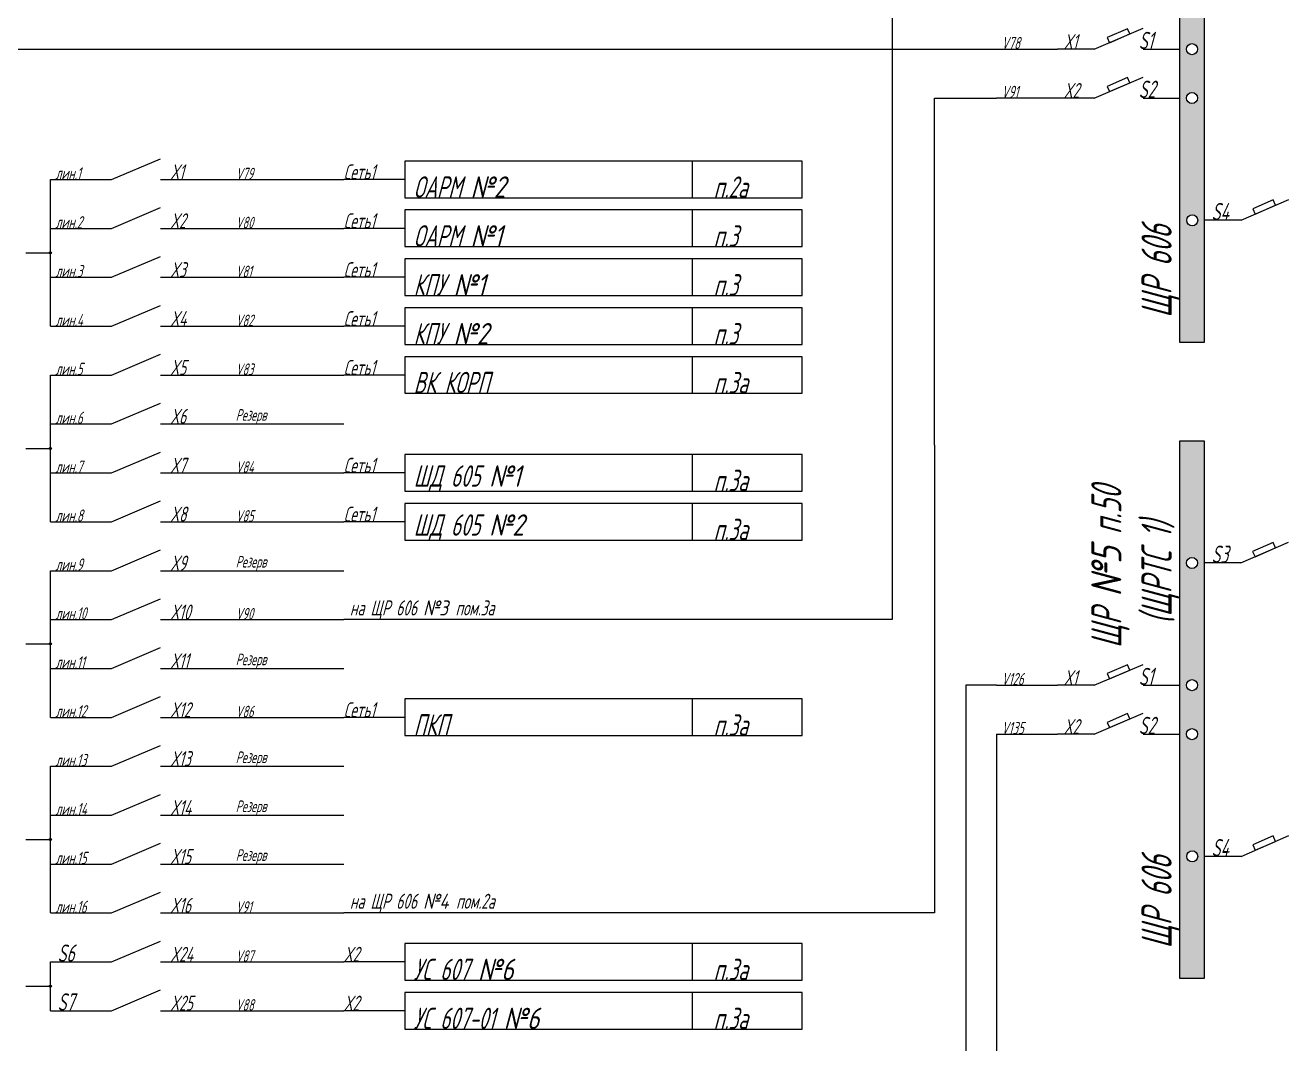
# Paper-space layout 'Main' of a CAD drawing. Extents: x 20 to 589, y 5 to 415.
# Drawn here: x 331.9 to 441, y 116.8 to 204.8 of the extents above; entities that cross this region are included whole.
import ezdxf

# ---------------------------------------------------------------- set-up
doc = ezdxf.new("R2010")
doc.units = 0
doc.header["$LTSCALE"] = 0.3
doc.layers.get('0').update_dxf_attribs({"linetype": 'CONTINUOUS', "lineweight": 15})
doc.layers.add('Text', color=242, linetype='CONTINUOUS', lineweight=15)
doc.styles.get("Standard").update_dxf_attribs({"font": 'isocpeur.ttf', "width": 0.8, "oblique": 15})

psp = doc.layouts.new('Main')

# ---------------------------------------------------------------- hatches: boundary and pattern name
h = psp.add_hatch(color=256)
h.paths.add_polyline_path([(431.58, 223.87), (433.69, 223.87), (433.69, 177.41), (431.58, 177.41)])
edge = h.paths.add_edge_path(flags=16)
edge.add_arc((432.63, 213.31), 0.478, 0, 360)
edge = h.paths.add_edge_path(flags=16)
edge.add_arc((432.63, 202.75), 0.478, 0, 360)
edge = h.paths.add_edge_path(flags=16)
edge.add_arc((432.63, 198.53), 0.478, 0, 360)
edge = h.paths.add_edge_path(flags=16)
edge.add_arc((432.65, 187.97), 0.478, 0, 360)
h = psp.add_hatch(color=256)
edge = h.paths.add_edge_path()
edge.add_arc((334.03, 185.16), 0.0845, 0, 360)
h = psp.add_hatch(color=256)
edge = h.paths.add_edge_path()
edge.add_arc((334.03, 168.26), 0.0845, 0, 360)
h = psp.add_hatch(color=256)
h.paths.add_polyline_path([(431.58, 168.93), (433.69, 168.93), (433.69, 122.46), (431.58, 122.46)])
edge = h.paths.add_edge_path(flags=16)
edge.add_arc((432.63, 158.37), 0.478, 0, 360)
edge = h.paths.add_edge_path(flags=16)
edge.add_arc((432.63, 147.81), 0.478, 0, 360)
edge = h.paths.add_edge_path(flags=16)
edge.add_arc((432.63, 143.58), 0.478, 0, 360)
edge = h.paths.add_edge_path(flags=16)
edge.add_arc((432.65, 133.02), 0.478, 0, 360)
h = psp.add_hatch(color=256)
edge = h.paths.add_edge_path()
edge.add_arc((334.03, 151.37), 0.0845, 0, 360)
h = psp.add_hatch(color=256)
edge = h.paths.add_edge_path()
edge.add_arc((334.03, 134.47), 0.0845, 0, 360)
h = psp.add_hatch(color=256)
edge = h.paths.add_edge_path()
edge.add_arc((334.03, 121.8), 0.0845, 0, 360)

# ---------------------------------------------------------------- linework, layer by layer
at = {"lineweight": 15}
for p, q in [((424.18, 202.75), (428.41, 204.55)), ((424.18, 198.53), (428.41, 200.32)), ((339.31, 191.5), (343.53, 193.29)), ((339.31, 187.27), (343.53, 189.07)), ((436.87, 187.97), (440.99, 189.76)), ((339.31, 183.05), (343.53, 184.84)), ((339.31, 178.82), (343.53, 180.62)), ((339.31, 174.6), (343.53, 176.39)), ((339.31, 170.38), (343.53, 172.17)), ((339.31, 166.15), (343.53, 167.95)), ((339.31, 161.93), (343.53, 163.72)), ((339.31, 157.7), (343.53, 159.5)), ((436.86, 158.37), (440.97, 160.16)), ((339.31, 153.48), (343.53, 155.27)), ((339.31, 149.26), (343.53, 151.05)), ((424.18, 147.81), (428.41, 149.6)), ((339.31, 145.03), (343.53, 146.83)), ((424.18, 143.58), (428.41, 145.38)), ((339.31, 140.81), (343.53, 142.6)), ((339.31, 136.58), (343.53, 138.38)), ((436.87, 133.02), (440.99, 134.82)), ((339.31, 132.36), (343.53, 134.15)), ((339.31, 128.14), (343.53, 129.93)), ((339.31, 123.91), (343.53, 125.71)), ((339.31, 119.69), (343.53, 121.48))]:
    psp.add_line(p, q, dxfattribs=at)
for p, q in [((415.74, 202.75), (421.02, 202.75)), ((424.18, 202.75), (421.02, 202.75)), ((428.41, 202.75), (431.58, 202.75)), ((424.18, 198.53), (421.02, 198.53)), ((428.41, 198.53), (431.58, 198.53)), ((389.47, 193.08), (389.47, 189.91)), ((334.03, 191.5), (339.31, 191.5)), ((334.03, 187.27), (334.03, 191.5)), ((343.53, 191.5), (348.81, 191.5)), ((348.81, 191.5), (359.37, 191.5)), ((364.65, 191.5), (359.37, 191.5)), ((389.47, 188.86), (389.47, 185.69)), ((436.87, 187.97), (433.7, 187.97)), ((334.03, 187.27), (339.31, 187.27)), ((334.03, 183.05), (334.03, 187.27)), ((343.53, 187.27), (348.81, 187.27)), ((348.81, 187.27), (359.37, 187.27)), ((364.65, 187.27), (359.37, 187.27)), ((331.92, 185.16), (334.03, 185.16)), ((389.47, 184.63), (389.47, 181.46)), ((334.03, 183.05), (339.31, 183.05)), ((334.03, 178.82), (334.03, 183.05)), ((343.53, 183.05), (348.81, 183.05)), ((348.81, 183.05), (359.37, 183.05)), ((364.65, 183.05), (359.37, 183.05)), ((389.47, 180.41), (389.47, 177.24)), ((334.03, 178.82), (339.31, 178.82)), ((343.53, 178.82), (348.81, 178.82)), ((348.81, 178.82), (359.37, 178.82)), ((364.65, 178.82), (359.37, 178.82)), ((389.47, 176.18), (389.47, 173.02)), ((334.03, 174.6), (339.31, 174.6)), ((334.03, 170.38), (334.03, 174.6)), ((343.53, 174.6), (348.81, 174.6)), ((348.81, 174.6), (359.37, 174.6)), ((364.65, 174.6), (359.37, 174.6)), ((334.03, 170.38), (339.31, 170.38)), ((334.03, 166.15), (334.03, 170.38)), ((343.53, 170.38), (348.81, 170.38)), ((348.81, 170.38), (359.37, 170.38)), ((331.92, 168.26), (334.03, 168.26)), ((389.47, 167.74), (389.47, 164.57)), ((334.03, 166.15), (339.31, 166.15)), ((334.03, 161.93), (334.03, 166.15)), ((343.53, 166.15), (348.81, 166.15)), ((348.81, 166.15), (359.37, 166.15)), ((364.65, 166.15), (359.37, 166.15)), ((389.47, 163.51), (389.47, 160.34)), ((334.03, 161.93), (339.31, 161.93)), ((343.53, 161.93), (348.81, 161.93)), ((348.81, 161.93), (359.37, 161.93)), ((364.65, 161.93), (359.37, 161.93)), ((436.86, 158.37), (433.69, 158.37)), ((334.03, 153.48), (334.03, 157.7)), ((334.03, 157.7), (339.31, 157.7)), ((343.53, 157.7), (348.81, 157.7)), ((348.81, 157.7), (359.37, 157.7)), ((334.03, 149.26), (334.03, 153.48)), ((334.03, 153.48), (339.31, 153.48)), ((343.53, 153.48), (348.81, 153.48)), ((348.81, 153.48), (359.37, 153.48)), ((364.65, 153.48), (359.37, 153.48)), ((331.92, 151.37), (334.03, 151.37)), ((334.03, 145.03), (334.03, 149.26)), ((334.03, 149.26), (339.31, 149.26)), ((343.53, 149.26), (348.81, 149.26)), ((348.81, 149.26), (359.37, 149.26)), ((415.74, 147.81), (421.02, 147.81)), ((424.18, 147.81), (421.02, 147.81)), ((428.41, 147.81), (431.58, 147.81)), ((389.47, 146.62), (389.47, 143.45)), ((334.03, 145.03), (339.31, 145.03)), ((343.53, 145.03), (348.81, 145.03)), ((348.81, 145.03), (359.37, 145.03)), ((364.65, 145.03), (359.37, 145.03)), ((415.74, 143.58), (421.02, 143.58)), ((424.18, 143.58), (421.02, 143.58)), ((428.41, 143.58), (431.58, 143.58)), ((334.03, 136.58), (334.03, 140.81)), ((334.03, 140.81), (339.31, 140.81)), ((343.53, 140.81), (348.81, 140.81)), ((348.81, 140.81), (359.37, 140.81)), ((334.03, 132.36), (334.03, 136.58)), ((334.03, 136.58), (339.31, 136.58)), ((343.53, 136.58), (348.81, 136.58)), ((348.81, 136.58), (359.37, 136.58)), ((331.92, 134.47), (334.03, 134.47)), ((334.03, 128.14), (334.03, 132.36)), ((334.03, 132.36), (339.31, 132.36)), ((343.53, 132.36), (348.81, 132.36)), ((348.81, 132.36), (359.37, 132.36)), ((436.87, 133.02), (433.7, 133.02)), ((334.03, 128.14), (339.31, 128.14)), ((343.53, 128.14), (348.81, 128.14)), ((348.81, 128.14), (359.37, 128.14)), ((364.65, 128.14), (359.37, 128.14)), ((389.47, 125.5), (389.47, 122.33)), ((334.03, 119.69), (334.03, 123.91)), ((334.03, 123.91), (339.31, 123.91)), ((343.53, 123.91), (348.81, 123.91)), ((348.81, 123.91), (359.37, 123.91)), ((364.65, 123.91), (359.37, 123.91)), ((331.92, 121.8), (334.03, 121.8)), ((389.47, 121.27), (389.47, 118.1)), ((334.03, 119.69), (339.31, 119.69)), ((343.53, 119.69), (348.81, 119.69)), ((348.81, 119.69), (359.37, 119.69)), ((364.65, 119.69), (359.37, 119.69))]:
    psp.add_line(p, q)
for points in [[(431.58, 223.87), (433.69, 223.87), (433.69, 177.41), (431.58, 177.41)], [(425.5, 203.31), (427.26, 204.06), (427.06, 204.52), (425.31, 203.76)], [(425.5, 199.09), (427.26, 199.83), (427.06, 200.3), (425.31, 199.53)], [(364.65, 189.91), (398.97, 189.91), (398.97, 193.08), (364.65, 193.08)], [(364.65, 185.69), (398.97, 185.69), (398.97, 188.86), (364.65, 188.86)], [(438.09, 188.5), (439.84, 189.26), (439.64, 189.74), (437.89, 188.97)], [(364.65, 181.46), (398.97, 181.46), (398.97, 184.63), (364.65, 184.63)], [(364.65, 177.24), (398.97, 177.24), (398.97, 180.41), (364.65, 180.41)], [(364.65, 173.02), (398.97, 173.02), (398.97, 176.18), (364.65, 176.18)], [(431.58, 168.93), (433.69, 168.93), (433.69, 122.46), (431.58, 122.46)], [(364.65, 164.57), (398.97, 164.57), (398.97, 167.74), (364.65, 167.74)], [(364.65, 160.34), (398.97, 160.34), (398.97, 163.51), (364.65, 163.51)], [(438.08, 158.9), (439.83, 159.66), (439.63, 160.14), (437.87, 159.37)], [(425.5, 148.37), (427.26, 149.11), (427.06, 149.58), (425.31, 148.81)], [(364.65, 143.45), (398.97, 143.45), (398.97, 146.62), (364.65, 146.62)], [(425.5, 144.14), (427.26, 144.89), (427.06, 145.35), (425.31, 144.59)], [(438.09, 133.56), (439.84, 134.32), (439.64, 134.79), (437.89, 134.03)], [(364.65, 122.33), (398.97, 122.33), (398.97, 125.5), (364.65, 125.5)], [(364.65, 118.1), (398.97, 118.1), (398.97, 121.27), (364.65, 121.27)]]:
    psp.add_lwpolyline(points, close=True)
for centre, radius in [((432.63, 202.75), 0.478), ((432.63, 198.53), 0.478), ((432.65, 187.97), 0.478), ((334.03, 185.16), 0.0845), ((334.03, 168.26), 0.0845), ((432.63, 158.37), 0.478), ((432.63, 158.37), 0.478), ((334.03, 151.37), 0.0845), ((432.63, 147.81), 0.478), ((432.63, 143.58), 0.478), ((334.03, 134.47), 0.0845), ((432.65, 133.02), 0.478), ((334.03, 121.8), 0.0845)]:
    psp.add_circle(centre, radius)
at = {"layer": 'Text'}
for p, q in [((406.74, 231.89), (406.74, 153.48)), ((315.19, 202.75), (412.74, 202.75)), ((412.74, 202.75), (415.74, 202.75)), ((410.39, 168.53), (410.39, 198.53)), ((410.39, 198.53), (415.74, 198.53)), ((421.02, 198.53), (415.74, 198.53)), ((410.39, 168.53), (410.39, 128.14)), ((406.74, 153.48), (364.65, 153.48)), ((415.74, 147.81), (413.1, 147.81)), ((413.1, 147.81), (413.1, 111.7)), ((415.74, 143.58), (415.74, 98.04)), ((410.39, 128.14), (364.65, 128.14))]:
    psp.add_line(p, q, dxfattribs=at)

# ---------------------------------------------------------------- texts
at = {"attachment_point": 7}
for s, insert, char_height, width in [('{\\fGOST|b0|i0|c204|p34; \\fGOST|b0|i0|c0|p34;S\\fGOST|b0|i0|c204|p34;1}', (427.41, 202.75), 1.5, 17.2012), ('{\\fGOST|b0|i0|c204|p34; \\fGOST|b0|i0|c0|p34;V\\fGOST|b0|i0|c204|p34;78}', (415.74, 202.75), 1.056, 17.2012), ('{\\fGOST|b0|i0|c204|p34; \\fGOST|b0|i0|c0|p34;X\\fGOST|b0|i0|c204|p34;1}', (421.02, 202.75), 1.3, 17.2012), ('{\\fGOST|b0|i0|c204|p34; \\fGOST|b0|i0|c0|p34;X\\fGOST|b0|i0|c204|p34;2}', (421.02, 198.53), 1.3, 17.2012), ('{\\fGOST|b0|i0|c204|p34; \\fGOST|b0|i0|c0|p34;S\\fGOST|b0|i0|c204|p34;2}', (427.41, 198.53), 1.5, 17.2012), ('{\\fGOST|b0|i0|c204|p34; \\fGOST|b0|i0|c0|p34;V\\fGOST|b0|i0|c204|p34;91}', (415.74, 198.53), 1.056, 17.2012), ('{\\fGOST|b0|i0|c204|p34; ОАРМ }№2', (364.65, 189.91), 1.848, 24.9172), ('\\pl1.848,t1.848;{\\fGOST|b0|i0|c204|p34;п.2а}', (389.47, 189.91), 1.848, 17.2012), ('{\\fGOST|b0|i0|c204|p34; \\fGOST|b0|i0|c0|p34;S\\fGOST|b0|i0|c204|p34;4}', (433.7, 187.97), 1.5, 17.2012), ('{\\fGOST|b0|i0|c204|p34; ОАРМ }№1', (364.65, 185.69), 1.848, 24.9172), ('\\pl1.848,t1.848;{\\fGOST|b0|i0|c204|p34;п.3}', (389.47, 185.69), 1.848, 17.2012), ('{\\fGOST|b0|i0|c204|p34; КПУ }№1', (364.65, 181.46), 1.848, 24.9172), ('\\pl1.848,t1.848;{\\fGOST|b0|i0|c204|p34;п.3}', (389.47, 181.46), 1.848, 17.2012), ('{\\fGOST|b0|i0|c204|p34; КПУ }№2', (364.65, 177.24), 1.848, 24.9172), ('\\pl1.848,t1.848;{\\fGOST|b0|i0|c204|p34;п.3}', (389.47, 177.24), 1.848, 17.2012), ('{\\fGOST|b0|i0|c204|p34; ВК КОРП}', (364.65, 173.02), 1.848, 24.9172), ('\\pl1.848,t1.848;{\\fGOST|b0|i0|c204|p34;п.3а}', (389.47, 173.02), 1.848, 17.2012), ('{\\fGOST|b0|i0|c204|p34; ШД 605 }№1', (364.65, 164.57), 1.848, 24.9172), ('\\pl1.848,t1.848;{\\fGOST|b0|i0|c204|p34;п.3а}', (389.47, 164.57), 1.848, 17.2012), ('{\\fGOST|b0|i0|c204|p34; ШД 605 }№2', (364.65, 160.34), 1.848, 24.9172), ('\\pl1.848,t1.848;{\\fGOST|b0|i0|c204|p34;п.3а}', (389.47, 160.34), 1.848, 17.2012), ('{\\fGOST|b0|i0|c204|p34; \\fGOST|b0|i0|c0|p34;S\\fGOST|b0|i0|c204|p34;3}', (433.69, 158.37), 1.5, 17.2012), ('{\\fGOST|b0|i0|c204|p34; \\fGOST|b0|i0|c0|p34;V126}', (415.74, 147.81), 1.056, 17.2012), ('{\\fGOST|b0|i0|c204|p34; \\fGOST|b0|i0|c0|p34;X\\fGOST|b0|i0|c204|p34;1}', (421.02, 147.81), 1.3, 17.2012), ('{\\fGOST|b0|i0|c204|p34; \\fGOST|b0|i0|c0|p34;S\\fGOST|b0|i0|c204|p34;1}', (427.41, 147.81), 1.5, 17.2012), ('{\\fGOST|b0|i0|c204|p34; ПКП}', (364.65, 143.45), 1.848, 24.9172), ('\\pl1.848,t1.848;{\\fGOST|b0|i0|c204|p34;п.3а}', (389.47, 143.45), 1.848, 17.2012), ('{\\fGOST|b0|i0|c204|p34; \\fGOST|b0|i0|c0|p34;V135}', (415.74, 143.58), 1.056, 17.2012), ('{\\fGOST|b0|i0|c204|p34; \\fGOST|b0|i0|c0|p34;X\\fGOST|b0|i0|c204|p34;2}', (421.02, 143.58), 1.3, 17.2012), ('{\\fGOST|b0|i0|c204|p34; \\fGOST|b0|i0|c0|p34;S\\fGOST|b0|i0|c204|p34;2}', (427.41, 143.58), 1.5, 17.2012), ('{\\fGOST|b0|i0|c204|p34; \\fGOST|b0|i0|c0|p34;S\\fGOST|b0|i0|c204|p34;4}', (433.7, 133.02), 1.5, 17.2012), ('{\\fGOST|b0|i0|c204|p34; УС 607 }№6', (364.65, 122.33), 1.848, 24.9172), ('\\pl1.848,t1.848;{\\fGOST|b0|i0|c204|p34;п.3а}', (389.47, 122.33), 1.848, 17.2012), ('\\pt22.176;{\\fGOST|b0|i0|c204|p34; УС 607-01 }№6', (364.65, 118.1), 1.848, 24.9172), ('\\pl1.848,t1.848;{\\fGOST|b0|i0|c204|p34;п.3а}', (389.47, 118.1), 1.848, 17.2012)]:
    psp.add_mtext(s, dxfattribs=dict(at, insert=insert, char_height=char_height, width=width))
at = {"width": 17.2012, "attachment_point": 7, "line_spacing_factor": 1.5}
for s, insert, char_height in [('{\\fGOST|b0|i0|c204|p34; лин.1}', (334.03, 191.5), 1.056), ('{\\fGOST|b0|i0|c204|p34; \\fGOST|b0|i0|c0|p34; X\\fGOST|b0|i0|c204|p34;1}', (343.32, 191.5), 1.3), ('{\\fGOST|b0|i0|c204|p34; \\fGOST|b0|i0|c0|p34; \\fGOST|b0|i0|c204|p34; \\fGOST|b0|i0|c0|p34;V\\fGOST|b0|i0|c204|p34;79}', (348.81, 191.5), 1), ('{\\fGOST|b0|i0|c204|p34;Сеть1}', (359.37, 191.5), 1.3), ('{\\fGOST|b0|i0|c204|p34; лин.2}', (334.03, 187.27), 1.056), ('{\\fGOST|b0|i0|c204|p34; \\fGOST|b0|i0|c0|p34; X\\fGOST|b0|i0|c204|p34;2}', (343.32, 187.27), 1.3), ('{\\fGOST|b0|i0|c204|p34; \\fGOST|b0|i0|c0|p34; \\fGOST|b0|i0|c204|p34; \\fGOST|b0|i0|c0|p34;V\\fGOST|b0|i0|c204|p34;80}', (348.81, 187.27), 1), ('{\\fGOST|b0|i0|c204|p34;Сеть1}', (359.37, 187.27), 1.3), ('{\\fGOST|b0|i0|c204|p34; лин.3}', (334.03, 183.05), 1.056), ('{\\fGOST|b0|i0|c204|p34; \\fGOST|b0|i0|c0|p34; X\\fGOST|b0|i0|c204|p34;3}', (343.32, 183.05), 1.3), ('{\\fGOST|b0|i0|c204|p34; \\fGOST|b0|i0|c0|p34; \\fGOST|b0|i0|c204|p34; \\fGOST|b0|i0|c0|p34;V\\fGOST|b0|i0|c204|p34;81}', (348.81, 183.05), 1), ('{\\fGOST|b0|i0|c204|p34;Сеть1}', (359.37, 183.05), 1.3), ('{\\fGOST|b0|i0|c204|p34; \\fGOST|b0|i0|c0|p34; X\\fGOST|b0|i0|c204|p34;4}', (343.32, 178.82), 1.3), ('{\\fGOST|b0|i0|c204|p34;Сеть1}', (359.37, 178.82), 1.3), ('{\\fGOST|b0|i0|c204|p34; лин.4}', (334.03, 178.82), 1.056), ('{\\fGOST|b0|i0|c204|p34; \\fGOST|b0|i0|c0|p34; \\fGOST|b0|i0|c204|p34; \\fGOST|b0|i0|c0|p34;V\\fGOST|b0|i0|c204|p34;82}', (348.81, 178.82), 1), ('{\\fGOST|b0|i0|c204|p34; \\fGOST|b0|i0|c0|p34; X\\fGOST|b0|i0|c204|p34;5}', (343.32, 174.6), 1.3), ('{\\fGOST|b0|i0|c204|p34;Сеть1}', (359.37, 174.6), 1.3), ('{\\fGOST|b0|i0|c204|p34; лин.5}', (334.03, 174.6), 1.056), ('{\\fGOST|b0|i0|c204|p34; \\fGOST|b0|i0|c0|p34; \\fGOST|b0|i0|c204|p34; \\fGOST|b0|i0|c0|p34;V\\fGOST|b0|i0|c204|p34;83}', (348.81, 174.6), 1), ('{\\fGOST|b0|i0|c204|p34; лин.6}', (334.03, 170.38), 1.056), ('{\\fGOST|b0|i0|c204|p34; \\fGOST|b0|i0|c0|p34; X\\fGOST|b0|i0|c204|p34;6}', (343.32, 170.38), 1.3), ('{\\fGOST|b0|i0|c204|p34; \\fGOST|b0|i0|c0|p34; \\fGOST|b0|i0|c204|p34; Резерв}', (348.81, 170.38), 1), ('{\\fGOST|b0|i0|c204|p34; лин.7}', (334.03, 166.15), 1.056), ('{\\fGOST|b0|i0|c204|p34; \\fGOST|b0|i0|c0|p34; X\\fGOST|b0|i0|c204|p34;7}', (343.32, 166.15), 1.3), ('{\\fGOST|b0|i0|c204|p34; \\fGOST|b0|i0|c0|p34; \\fGOST|b0|i0|c204|p34; \\fGOST|b0|i0|c0|p34;V\\fGOST|b0|i0|c204|p34;84}', (348.81, 166.15), 1), ('{\\fGOST|b0|i0|c204|p34;Сеть1}', (359.37, 166.15), 1.3), ('{\\fGOST|b0|i0|c204|p34; лин.8}', (334.03, 161.93), 1.056), ('{\\fGOST|b0|i0|c204|p34; \\fGOST|b0|i0|c0|p34; X\\fGOST|b0|i0|c204|p34;8}', (343.32, 161.93), 1.3), ('{\\fGOST|b0|i0|c204|p34; \\fGOST|b0|i0|c0|p34; \\fGOST|b0|i0|c204|p34; \\fGOST|b0|i0|c0|p34;V\\fGOST|b0|i0|c204|p34;85}', (348.81, 161.93), 1), ('{\\fGOST|b0|i0|c204|p34;Сеть1}', (359.37, 161.93), 1.3), ('{\\fGOST|b0|i0|c204|p34; лин.9}', (334.03, 157.7), 1.056), ('{\\fGOST|b0|i0|c204|p34; \\fGOST|b0|i0|c0|p34; X\\fGOST|b0|i0|c204|p34;9}', (343.32, 157.7), 1.3), ('{\\fGOST|b0|i0|c204|p34; \\fGOST|b0|i0|c0|p34; \\fGOST|b0|i0|c204|p34; Резерв}', (348.81, 157.7), 1), ('{\\fGOST|b0|i0|c204|p34; лин.10}', (334.03, 153.48), 1.056), ('{\\fGOST|b0|i0|c204|p34; \\fGOST|b0|i0|c0|p34; X\\fGOST|b0|i0|c204|p34;10}', (343.32, 153.48), 1.3), ('{\\fGOST|b0|i0|c204|p34; \\fGOST|b0|i0|c0|p34; \\fGOST|b0|i0|c204|p34; \\fGOST|b0|i0|c0|p34;V\\fGOST|b0|i0|c204|p34;90}', (348.81, 153.48), 1), ('{\\fGOST|b0|i0|c204|p34; лин.11}', (334.03, 149.26), 1.056), ('{\\fGOST|b0|i0|c204|p34; \\fGOST|b0|i0|c0|p34; X\\fGOST|b0|i0|c204|p34;11}', (343.32, 149.26), 1.3), ('{\\fGOST|b0|i0|c204|p34; \\fGOST|b0|i0|c0|p34; \\fGOST|b0|i0|c204|p34; Резерв}', (348.81, 149.26), 1), ('{\\fGOST|b0|i0|c204|p34; \\fGOST|b0|i0|c0|p34; X\\fGOST|b0|i0|c204|p34;12}', (343.32, 145.03), 1.3), ('{\\fGOST|b0|i0|c204|p34;Сеть1}', (359.37, 145.03), 1.3), ('{\\fGOST|b0|i0|c204|p34; лин.12}', (334.03, 145.03), 1.056), ('{\\fGOST|b0|i0|c204|p34; \\fGOST|b0|i0|c0|p34; \\fGOST|b0|i0|c204|p34; \\fGOST|b0|i0|c0|p34;V\\fGOST|b0|i0|c204|p34;86}', (348.81, 145.03), 1), ('{\\fGOST|b0|i0|c204|p34; лин.13}', (334.03, 140.81), 1.056), ('{\\fGOST|b0|i0|c204|p34; \\fGOST|b0|i0|c0|p34; X\\fGOST|b0|i0|c204|p34;13}', (343.32, 140.81), 1.3), ('{\\fGOST|b0|i0|c204|p34; \\fGOST|b0|i0|c0|p34; \\fGOST|b0|i0|c204|p34; Резерв}', (348.81, 140.81), 1), ('{\\fGOST|b0|i0|c204|p34; лин.14}', (334.03, 136.58), 1.056), ('{\\fGOST|b0|i0|c204|p34; \\fGOST|b0|i0|c0|p34; X\\fGOST|b0|i0|c204|p34;14}', (343.32, 136.58), 1.3), ('{\\fGOST|b0|i0|c204|p34; \\fGOST|b0|i0|c0|p34; \\fGOST|b0|i0|c204|p34; Резерв}', (348.81, 136.58), 1), ('{\\fGOST|b0|i0|c204|p34; лин.15}', (334.03, 132.36), 1.056), ('{\\fGOST|b0|i0|c204|p34; \\fGOST|b0|i0|c0|p34; X\\fGOST|b0|i0|c204|p34;15}', (343.32, 132.36), 1.3), ('{\\fGOST|b0|i0|c204|p34; \\fGOST|b0|i0|c0|p34; \\fGOST|b0|i0|c204|p34; Резерв}', (348.81, 132.36), 1), ('{\\fGOST|b0|i0|c204|p34; лин.16}', (334.03, 128.14), 1.056), ('{\\fGOST|b0|i0|c204|p34; \\fGOST|b0|i0|c0|p34; X\\fGOST|b0|i0|c204|p34;16}', (343.32, 128.14), 1.3), ('{\\fGOST|b0|i0|c204|p34; \\fGOST|b0|i0|c0|p34; \\fGOST|b0|i0|c204|p34; \\fGOST|b0|i0|c0|p34;V\\fGOST|b0|i0|c204|p34;91}', (348.81, 128.14), 1), ('{\\fGOST|b0|i0|c204|p34; \\fGOST|b0|i0|c0|p34;S\\fGOST|b0|i0|c204|p34;6}', (334.03, 123.91), 1.5), ('{\\fGOST|b0|i0|c204|p34; \\fGOST|b0|i0|c0|p34; X\\fGOST|b0|i0|c204|p34;24}', (343.32, 123.91), 1.3), ('{\\fGOST|b0|i0|c204|p34; \\fGOST|b0|i0|c0|p34; \\fGOST|b0|i0|c204|p34; \\fGOST|b0|i0|c0|p34;V\\fGOST|b0|i0|c204|p34;87}', (348.81, 123.91), 1), ('{\\fGOST|b0|i0|c0|p34;X2}', (359.37, 123.91), 1.3), ('{\\fGOST|b0|i0|c204|p34; \\fGOST|b0|i0|c0|p34;S\\fGOST|b0|i0|c204|p34;7}', (334.03, 119.69), 1.5), ('{\\fGOST|b0|i0|c204|p34; \\fGOST|b0|i0|c0|p34; X\\fGOST|b0|i0|c204|p34;25}', (343.32, 119.69), 1.3), ('{\\fGOST|b0|i0|c204|p34; \\fGOST|b0|i0|c0|p34; \\fGOST|b0|i0|c204|p34; \\fGOST|b0|i0|c0|p34;V\\fGOST|b0|i0|c204|p34;88}', (348.81, 119.69), 1), ('{\\fGOST|b0|i0|c0|p34;X2}', (359.37, 119.69), 1.3)]:
    psp.add_mtext(s, dxfattribs=dict(at, insert=insert, char_height=char_height))
at = {"char_height": 2.6, "attachment_point": 7, "rotation": 90}
for s, insert, width in [('{\\fGOST|b0|i0|c204|p34;  ЩР 606}', (431.58, 177.41), 21.8043), ('{\\fGOST|b0|i0|c204|p34;   ЩР }№5{\\fGOST|b0|i0|c204|p34; п.50\\P}    {\\fGOST|b0|i0|c204|p34;(ЩРТС 1)}', (431.58, 147.81), 25.2536), ('\\pl2.6;{\\fGOST|b0|i0|c204|p34;ЩР 606 }', (431.58, 122.46), 18.1402)]:
    psp.add_mtext(s, dxfattribs=dict(at, insert=insert, width=width))
at = {"char_height": 1.3, "attachment_point": 7, "line_spacing_factor": 1.5}
for s, insert in [('{\\fGOST|b0|i0|c204|p34; на ЩР 606 }№3 {\\fGOST|b0|i0|c204|p34;пом.3а}', (359.37, 153.48)), ('{\\fGOST|b0|i0|c204|p34; на ЩР 606 }№4 {\\fGOST|b0|i0|c204|p34;пом.2а}', (359.37, 128.14))]:
    psp.add_mtext(s, dxfattribs=dict(at, insert=insert))

doc.saveas('drawing.dxf')
